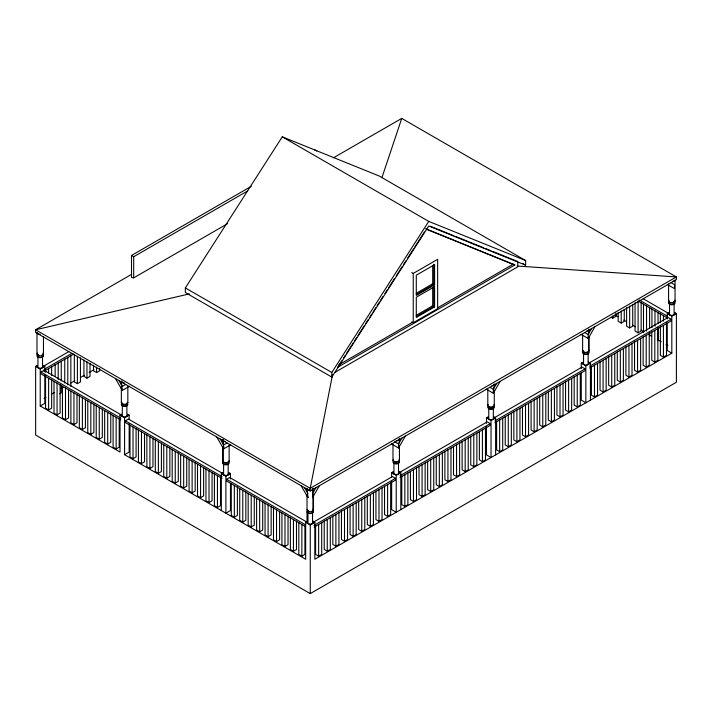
<?xml version="1.0" encoding="UTF-8"?>
<svg xmlns="http://www.w3.org/2000/svg" width="712" height="712" viewBox="0 0 712 712"><rect width="100%" height="100%" fill="white"/><g stroke="black" fill="none" stroke-linecap="round" stroke-linejoin="round"><path stroke-width="1.07" d="M313.494 488.352L312.541 497.599L319.412 485.709M494.279 390.034L493.327 393.229L486.18 389.099M121.467 382.353L122.304 390.407L129.451 386.278M230.75 444.769L223.604 448.889C224.761 445.828 221.69 443.024 223.087 440.123M301.105 485.709L307.967 497.599L307.13 489.544M332.495 374.921L310.209 488.325L310.254 490.995L676.4 279.602L676.356 276.932L401.746 118.388L333.51 157.779M313.378 495.445L312.541 497.599M399.352 445.81L398.515 447.973L391.36 443.843M588.984 336.322L588.148 338.485L580.992 334.355M382.068 177.226L401.746 118.388M312.541 493.638L315.977 487.693M401.942 438.058L398.515 444.003L398.515 447.973L405.377 436.073M496.762 383.314L493.327 389.259L493.327 393.229L500.189 381.338M591.574 328.579L588.148 334.524L588.148 338.485L595.01 326.594M185.351 287.915L282.272 136.829L379.193 175.998L525.652 260.556L525.652 265.184L428.731 226.016L331.81 377.093L185.351 292.543L185.351 287.915L331.81 372.474L331.81 377.093M331.81 372.474L428.731 221.388L525.652 260.556M341.769 360.788L337.586 367.321L514.821 264.989L425.705 228.712M343.567 357.985L345.365 355.19M346.566 353.321L353.152 343.05M354.345 341.182L356.739 337.452M357.94 335.583L364.526 325.322M365.728 323.453L368.122 319.715M369.314 317.846L371.708 314.117M372.91 312.248L375.9 307.584M377.102 305.715L379.496 301.986M380.697 300.117L383.092 296.379M384.889 293.584L387.284 289.846M388.476 287.977L394.466 278.65M396.264 275.847L402.253 266.51M403.446 264.642L405.84 260.912M407.638 258.109L413.627 248.782M414.829 246.913L424.405 231.978M227.626 223.639L133.696 277.867L131.506 277.377L131.506 255.466L251.318 186.295M131.506 255.466L133.696 256.729L247.749 190.878M131.702 274.298L35.6 329.781L35.645 332.451L310.254 490.995M674.878 312.63L676.4 313.511L676.4 382.219L310.254 593.612L35.645 435.068L35.645 366.36L37.175 365.478M42.907 366.573L68.788 351.63M35.645 366.36L40.228 369.003L44.803 366.36L44.803 371.806M44.037 369.448L71.841 353.392M120.773 419.92L40.984 373.853L40.984 372.091L44.037 370.329L120.942 414.731M44.037 371.21L73.763 354.051M44.055 398.498L45.977 397.394M51.727 394.074L54.602 392.41M61.321 388.538L63.234 387.426M70.906 383.003L74.742 380.787M80.492 377.467L84.328 375.251M89.125 372.483L93.913 369.715M59.728 393.861L61.259 392.98L61.259 385.325M74.333 354.567L74.333 381.899L77.386 383.661L80.438 381.899L80.438 357.851M83.918 359.969L83.918 376.363L86.971 378.125L90.024 376.363L90.024 363.245M93.512 365.363L93.512 370.827L96.565 372.59L99.618 370.827L99.618 368.647M40.228 369.003L40.228 406L44.803 403.357L44.803 375.064M45.568 375.553L45.568 408.198L48.612 409.961L51.664 408.198L51.664 379.772M54.005 381.365L54.005 413.076L57.058 414.838L60.111 413.076L60.111 384.649M125.73 384.462L122.304 386.447L118.868 380.502M62.451 386.242L62.451 417.953L65.495 419.706L68.548 417.953L68.548 389.517M70.889 391.111L70.889 422.821L73.941 424.583L76.994 422.821L76.994 394.395M79.335 395.988L79.335 427.698L82.378 429.461L85.431 427.698L85.431 399.272M40.228 406L120.016 452.067L120.016 415.069L121.538 414.188M87.772 400.865L87.772 432.567L90.825 434.329L93.877 432.567L93.877 404.14M120.016 415.069L124.591 417.713L129.166 415.069L129.166 419.421M222.073 478.402L125.356 422.554L125.356 420.792L128.4 419.039L222.251 473.222M96.218 405.733L96.218 437.444L99.262 439.206L102.314 437.444L102.314 409.017M104.655 410.61L104.655 442.321L107.708 444.083L110.761 442.321L110.761 413.886M411.705 272.554L413.236 273.435L437.64 259.346L437.64 308.67L413.236 322.758L411.705 321.877M113.101 415.479L113.101 447.189L116.145 448.952L119.198 447.189L119.198 418.763M124.591 417.713L124.591 454.71L129.166 452.067L129.166 423.774M416.208 293.3L432.682 283.785L432.682 265.665M416.44 294.492L433.83 284.444L433.83 264.188M129.985 425.233L129.985 456.935L133.028 458.697L136.081 456.935L136.081 428.508M434.596 284.889L416.289 295.453L416.289 275.197L434.596 264.633L434.596 284.889L432.3 283.563M138.422 430.101L138.422 461.812L141.474 463.574L144.527 461.812L144.527 433.385M146.868 434.979L146.868 466.689L149.912 468.452L152.964 466.689L152.964 438.254M416.208 315.318L432.682 305.804L432.682 287.684M416.44 316.511L433.83 306.472L433.83 286.268M434.596 306.908L416.289 317.481L416.289 297.216L434.596 286.651L434.596 306.908L432.3 305.59M338.921 364.784L412.471 322.322M437.836 307.682L513.299 264.108M155.305 439.847L155.305 471.558L158.358 473.32L161.41 471.558L161.41 443.131M334.667 372.527L517.74 266.831L517.74 261.544L493.051 251.567M227.03 442.944L223.604 444.929L220.168 438.984M163.751 444.724L163.751 476.435L166.795 478.197L169.848 476.435L169.848 448.008M172.188 449.601L172.188 481.303L175.241 483.065L178.294 481.303L178.294 452.877M180.634 454.47L180.634 486.18L183.678 487.942L186.731 486.18L186.731 457.754M221.316 510.548L221.316 473.56L222.838 472.679M189.072 459.347L189.072 491.058L192.124 492.82L195.177 491.058L195.177 462.622M221.316 473.56L225.891 476.194L230.465 473.56L230.465 478.998M305.484 526.551L226.656 481.045L226.656 479.283L229.7 477.521L307.566 522.474M197.518 464.224L197.518 495.926L200.561 497.688L203.614 495.926L203.614 467.499M205.955 469.092L205.955 500.803L209.008 502.565L212.06 500.803L212.06 472.376M214.401 473.969L214.401 505.68L217.445 507.433L220.498 505.68L220.498 477.245M231.284 483.715L231.284 515.426L234.328 517.188L237.381 515.426L237.381 486.999M239.722 488.592L239.722 520.294L242.774 522.056L245.827 520.294L245.827 491.867M248.168 493.461L248.168 525.171L251.211 526.933L254.264 525.171L254.264 496.745M611.261 317.303L612.783 318.184L615.836 316.422L615.836 313.138M256.605 498.338L256.605 530.048L259.658 531.811L262.71 530.048L262.71 501.613M618.176 312.55L618.176 321.299L621.22 323.061L624.273 321.299L624.273 309.266M265.051 503.206L265.051 534.917L268.095 536.679L271.147 534.917L271.147 506.49M626.613 307.584L626.613 326.167L629.666 327.929L632.719 326.167L632.719 304.3M124.591 454.71L305.679 559.258L305.679 522.261L307.201 521.38M391.644 476.987L391.644 472.634L393.175 471.753M486.465 423.328L486.465 417.891L487.987 417.01M581.277 368.585L581.277 363.147L582.808 362.266M667.251 318.958L667.251 313.511L668.773 312.63M273.488 508.083L273.488 539.794L276.541 541.556L279.594 539.794L279.594 511.367M635.059 302.618L635.059 331.044L638.103 332.807L641.156 331.044L641.156 302.618M312.933 522.483L392.41 476.595L395.463 478.357L395.463 480.119L314.072 527.111M399.868 472.287L487.222 421.851L490.274 423.613L490.274 425.375L400.037 477.476M494.68 417.552L582.042 367.107L585.095 368.869L585.095 370.632L494.858 422.732M589.491 362.808L668.007 317.481L671.06 319.243L671.06 321.005L589.669 367.988M305.679 522.261L310.254 524.904L314.829 522.261L314.829 559.258L671.825 353.152L671.825 316.155L667.251 313.511M391.644 472.634L396.219 475.278L400.803 472.634L400.803 509.623M486.465 417.891L491.04 420.534L495.614 417.891L495.614 454.888M581.277 363.147L585.851 365.79L590.435 363.147L590.435 400.144M671.825 316.155L676.4 313.511M314.072 525.349L395.463 478.357M400.037 475.714L490.274 423.613M494.858 420.97L585.095 368.869M589.669 366.235L671.06 319.243M281.934 512.96L281.934 544.662L284.978 546.424L288.031 544.662L288.031 516.236M290.371 517.829L290.371 549.539L293.424 551.302L296.477 549.539L296.477 521.113M298.817 522.706L298.817 554.417L301.861 556.179L304.914 554.417L304.914 525.981M315.594 525.981L315.594 554.417L318.647 556.179L321.699 554.417L321.699 522.706M324.218 521.006L324.218 549.442L327.262 551.195L330.315 549.442L330.315 517.731M332.833 516.031L332.833 544.457L335.886 546.22L338.939 544.457L338.939 512.756M341.457 511.056L341.457 539.482L344.501 541.245L347.554 539.482L347.554 507.772M350.073 506.081L350.073 534.507L353.125 536.269L356.178 534.507L356.178 502.797M358.697 501.106L358.697 529.532L361.74 531.294L364.793 529.532L364.793 497.822M367.312 496.122L367.312 524.557L370.365 526.319L373.417 524.557L373.417 492.846M375.936 491.147L375.936 519.582L378.98 521.344L382.033 519.582L382.033 487.871M384.551 486.171L384.551 514.598L387.604 516.36L390.657 514.598L390.657 482.896M401.791 476.221L401.791 504.648L404.843 506.41L407.896 504.648L407.896 472.937M410.415 471.246L410.415 499.673L413.458 501.435L416.511 499.673L416.511 467.962M419.03 466.271L419.03 494.698L422.082 496.46L425.135 494.698L425.135 462.987M427.654 461.287L427.654 489.723L430.698 491.485L433.75 489.723L433.75 458.012M436.269 456.312L436.269 484.738L439.322 486.501L442.375 484.738L442.375 453.037M444.893 451.337L444.893 479.763L447.937 481.526L450.99 479.763L450.99 448.053M453.508 446.362L453.508 474.788L456.561 476.551L459.614 474.788L459.614 443.078M462.132 441.387L462.132 469.813L465.176 471.575L468.229 469.813L468.229 438.103M470.748 436.412L470.748 464.838L473.8 466.6L476.853 464.838L476.853 433.127M479.372 431.428L479.372 459.863L482.416 461.625L485.468 459.863L485.468 428.152M496.611 421.477L496.611 449.904L499.655 451.666L502.708 449.904L502.708 418.202M505.226 416.502L505.226 444.929L508.279 446.691L511.332 444.929L511.332 413.218M513.85 411.527L513.85 439.954L516.894 441.716L519.947 439.954L519.947 408.243M522.466 406.552L522.466 434.979L525.518 436.741L528.571 434.979L528.571 403.268M531.09 401.568L531.09 430.003L534.134 431.766L537.186 430.003L537.186 398.293M539.705 396.593L539.705 425.028L542.758 426.782L545.81 425.028L545.81 393.318M548.329 391.618L548.329 420.044L551.373 421.807L554.426 420.044L554.426 388.343M556.944 386.643L556.944 415.069L559.997 416.832L563.05 415.069L563.05 383.359M565.568 381.668L565.568 410.094L568.612 411.856L571.665 410.094L571.665 378.383M574.183 376.692L574.183 405.119L577.236 406.881L580.289 405.119L580.289 373.408M591.423 366.733L591.423 395.169L594.476 396.931L597.528 395.169L597.528 363.458M600.047 361.758L600.047 390.185L603.091 391.947L606.143 390.185L606.143 358.483M608.662 356.783L608.662 385.21L611.715 386.972L614.768 385.21L614.768 353.499M617.286 351.808L617.286 380.235L620.33 381.997L623.383 380.235L623.383 348.524M625.901 346.833L625.901 375.26L628.954 377.022L632.007 375.26L632.007 343.549M634.526 341.858L634.526 370.285L637.569 372.047L640.622 370.285L640.622 338.574M643.141 336.874L643.141 365.309L646.193 367.072L649.246 365.309L649.246 333.599M651.765 331.899L651.765 360.334L654.809 362.088L657.861 360.334L657.861 328.624M660.38 326.924L660.38 355.35L663.433 357.113L666.485 355.35L666.485 322.705M189.339 293.896L35.6 329.781L310.209 488.325L676.356 276.932L517.312 266.03M430.315 226.211L453.971 235.779M456.027 236.607L483.795 247.829M485.851 248.657L490.995 250.74M426.203 229.175L514.821 264.989M671.087 282.673L674.513 284.658L674.513 288.618L667.366 284.488M643.185 298.737L669.138 313.725M639.171 299.948L667.046 316.039M638.21 301.158L667.046 317.801M615.079 315.105L617.963 316.769M623.73 320.106L626.622 321.771M632.389 325.099L635.273 326.763M641.049 330.101L643.933 331.765M648.739 334.542L651.622 336.206M657.399 339.535L661.243 341.76M666.049 344.537L667.972 345.649M522.777 263.52L525.652 265.184M671.825 353.152L667.251 350.509L667.251 323.31M314.579 149.769L316.769 151.033M282.272 136.829L428.731 221.388M584.712 332.54L588.148 334.524L589.091 331.329L588.655 329.709M588.148 361.829L590.435 363.147M489.892 387.284L493.327 389.259L494.279 386.073L493.843 384.453M494.092 417.01L495.614 417.891M394.608 441.752L398.515 444.003L399.352 441.849L399.023 439.197M399.272 471.753L400.803 472.634M43.272 365.478L44.803 366.36M127.644 414.188L129.166 415.069M228.944 472.679L230.465 473.56M312.541 520.944L314.829 522.261M40.984 372.091L120.773 418.158M125.356 420.792L222.073 476.639M226.656 479.283L305.484 524.788M304.531 487.693L307.967 493.638M216.733 436.999L223.604 448.889L222.767 446.736M115.433 378.517L122.304 390.407L121.467 388.254M307.967 497.599L307.023 494.413M313.058 488.832L313.494 490.452M675.056 280.679L675.056 301.185M674.113 301.621A3.24 1.869 0 0 1 674.113 304.264L674.113 314.837M669.538 301.621A3.24 1.869 0 0 0 669.538 304.264L669.538 314.837M668.586 283.919L668.586 301.185M663.433 315.719L663.433 321.183M663.433 325.402L663.433 357.113M660.38 313.956L660.38 322.705M658.039 312.363L658.039 323.293M658.039 327.671L658.039 340.79M654.987 310.841L654.987 326.149M654.809 330.386L654.809 362.088M651.943 309.079L651.943 327.671M649.602 307.486L649.602 328.268M649.602 332.637L649.602 335.922M646.549 305.973L646.549 331.116M646.193 335.361L646.193 367.072M643.497 304.211L643.497 332.637M638.103 301.096L638.103 332.807M637.569 340.336L637.569 372.047M629.666 306.062L629.666 327.929M628.954 345.311L628.954 377.022M621.22 311.028L621.22 323.061M620.33 350.286L620.33 381.997M612.783 315.995L612.783 318.184M611.715 355.261L611.715 386.972M603.091 360.245L603.091 391.947M594.476 365.22L594.476 396.931M589.091 331.392L589.091 329.238A3.24 1.869 0 0 1 586.697 331.044M589.091 336.794L589.091 350.82M588.548 332.477L588.548 329.238A2.697 1.558 0 0 1 588.459 329.638M588.548 336.794L588.548 350.82M588.148 353.9L588.148 364.473M585.851 365.79L585.851 402.787L581.277 400.144L581.277 372.937M583.564 353.9L583.564 364.473M582.621 334.631L582.621 350.82M577.236 375.171L577.236 406.881M568.612 380.146L568.612 411.856M559.997 385.121L559.997 416.832M551.373 390.105L551.373 421.807M542.758 395.08L542.758 426.782M534.134 400.055L534.134 431.766M525.518 405.03L525.518 436.741M516.894 410.005L516.894 441.716M508.279 414.98L508.279 446.691M499.655 419.955L499.655 451.666M494.279 386.135L494.279 383.982A3.24 1.869 0 0 1 491.876 385.779M494.279 390.452L494.279 405.555M493.327 408.643L493.327 419.208M491.04 420.534L491.04 457.522L486.465 454.888L486.465 426.595M488.752 408.643L488.752 419.208M487.8 389.375L487.8 405.555M482.416 429.915L482.416 461.625M473.8 434.89L473.8 466.6M465.176 439.865L465.176 471.575M456.561 444.84L456.561 476.551M447.937 449.815L447.937 481.526M439.322 454.799L439.322 486.501M430.698 459.774L430.698 491.485M422.082 464.749L422.082 496.46M413.458 469.724L413.458 501.435M413.236 273.435L413.236 322.758M404.843 474.699L404.843 506.41M399.459 440.879L399.459 438.717A3.24 1.869 0 0 1 396.219 440.586M399.459 445.196L399.459 460.299M398.515 463.378L398.515 473.952M396.219 475.278L396.219 512.266L391.644 509.623L391.644 481.339M393.932 463.378L393.932 473.952M392.988 444.119L392.988 460.299M387.604 484.658L387.604 516.36M378.98 489.633L378.98 521.344M370.365 494.609L370.365 526.319M361.74 499.584L361.74 531.294M353.125 504.559L353.125 536.269M344.501 509.534L344.501 541.245M335.886 514.509L335.886 546.22M327.262 519.493L327.262 551.195M318.647 524.468L318.647 556.179M313.494 494.831L313.494 509.934M312.951 488.352L312.951 491.592M312.951 494.831L312.951 509.934M312.541 513.014L312.541 523.587M310.254 524.904L310.254 593.612M307.967 513.014L307.967 523.587M307.023 488.352L307.023 490.515M307.023 494.831L307.023 509.934M307.023 511.697L307.023 522.261M301.861 524.468L301.861 556.179M293.424 519.591L293.424 551.302M284.978 514.723L284.978 546.424M276.541 509.845L276.541 541.556M268.095 504.968L268.095 536.679M259.658 500.1L259.658 531.811M251.211 495.223L251.211 526.933M242.774 490.346L242.774 522.056M234.328 485.477L234.328 517.188M230.465 483.35L230.465 510.548L225.891 513.192L225.891 476.194M229.13 445.036L229.13 461.225M228.178 464.304L228.178 474.877M223.604 464.304L223.604 474.877M223.194 439.642L223.194 442.882M223.194 447.198L223.194 461.225M222.651 441.805L222.651 439.642A3.24 1.869 0 0 0 225.054 441.449M222.651 447.198L222.651 461.225M217.445 475.732L217.445 507.433M209.008 470.854L209.008 502.565M200.561 465.977L200.561 497.688M192.124 461.109L192.124 492.82M183.678 456.232L183.678 487.942M175.241 451.363L175.241 483.065M166.795 446.486L166.795 478.197M158.358 441.609L158.358 473.32M149.912 436.741L149.912 468.452M141.474 431.864L141.474 463.574M133.696 256.729L133.696 277.867M133.028 426.995L133.028 458.697M127.831 386.554L127.831 402.743M126.878 403.179A3.24 1.869 0 0 1 126.878 405.822L126.878 416.395M122.304 403.179A3.24 1.869 0 0 0 122.304 405.822L122.304 416.395M121.352 384.4L121.352 381.16A3.24 1.869 0 0 0 124.591 383.029M121.352 386.554L121.352 402.743M116.145 417.241L116.145 448.952M107.708 412.373L107.708 444.083M99.262 407.495L99.262 439.206M96.565 367.125L96.565 372.59M90.825 402.618L90.825 434.329M86.971 361.723L86.971 378.125M82.378 397.75L82.378 429.461M77.386 356.329L77.386 383.661M73.941 392.873L73.941 424.583M70.844 355.733L70.844 386.349M67.791 357.495L67.791 384.827M65.495 388.004L65.495 419.706M64.748 359.008L64.748 383.065M61.259 361.269L61.259 380.947M58.206 363.031L58.206 379.434M57.058 383.127L57.058 414.838M55.153 364.544L55.153 376.577M51.664 366.805L51.664 375.553M48.612 368.567L48.612 372.937M48.612 378.25L48.612 409.961M45.568 370.08L45.568 372.269M43.459 336.767L43.459 354.033M42.515 354.469A3.24 1.869 0 0 1 42.515 357.113L42.515 367.686M37.932 354.469A3.24 1.869 0 0 0 37.932 357.113L37.932 367.686M36.988 332.451L36.988 354.033M313.058 521.326A3.24 1.869 0 0 1 310.681 524.112A3.24 1.869 0 0 1 307.13 521.78M127.715 414.589A3.24 1.869 0 0 1 124.591 416.938A3.24 1.869 0 0 1 121.467 414.589M43.032 365.425A3.24 1.869 0 0 1 40.228 368.229A3.24 1.869 0 0 1 37.424 365.425M674.629 312.577A3.24 1.869 0 0 1 671.825 315.38A3.24 1.869 0 0 1 669.022 312.577M42.515 357.113A3.24 1.869 0 0 1 37.932 357.113M42.56 355.012A2.697 1.558 0 0 1 40.228 357.353A2.697 1.558 0 0 1 37.887 355.012M42.925 354.033A2.697 1.558 0 0 1 41.572 355.377M38.875 355.377A2.697 1.558 0 0 1 37.531 354.033M43.032 353.099A3.24 1.869 0 0 1 40.228 355.902A3.24 1.869 0 0 1 37.424 353.099M40.228 334.32A3.24 1.869 0 0 1 37.095 332.931M312.595 510.709A2.697 1.558 0 0 1 311.607 511.278M309.56 511.438A2.697 1.558 0 0 1 307.655 510.335M312.862 511.287A2.697 1.558 0 0 1 309.907 513.236A2.697 1.558 0 0 1 307.922 510.913M308.91 489.705A2.697 1.558 0 0 1 308.349 489.456M313.058 510.762A3.24 1.869 0 0 1 312.114 513.227A3.24 1.869 0 0 1 307.78 512.898A3.24 1.869 0 0 1 307.967 510.371M313.058 509A3.24 1.869 0 0 1 310.681 511.786A3.24 1.869 0 0 1 307.13 509.445M313.378 488.832A3.24 1.869 0 0 1 311.874 489.972M309.417 490.159A3.24 1.869 0 0 1 307.13 488.832M674.424 301.585A2.697 1.558 0 0 1 672.52 302.689M671.122 302.689A2.697 1.558 0 0 1 669.912 302.288M669.485 301.959A2.697 1.558 0 0 1 669.218 301.585M673.73 301.844A2.697 1.558 0 0 1 673.89 303.944A2.697 1.558 0 0 1 670.277 304.22A2.697 1.558 0 0 1 669.485 302.164M674.113 304.264A3.24 1.869 0 0 1 669.538 304.264M674.629 300.25A3.24 1.869 0 0 1 671.825 303.054A3.24 1.869 0 0 1 669.022 300.25M674.949 280.083A3.24 1.869 0 0 1 672.662 281.409M127.288 402.743A2.697 1.558 0 0 1 127.199 403.143M126.923 403.517A2.697 1.558 0 0 1 126.496 403.838M125.935 404.087A2.697 1.558 0 0 1 123.238 404.087M122.686 403.838A2.697 1.558 0 0 1 122.25 403.517M121.983 403.143A2.697 1.558 0 0 1 121.894 402.743M127.199 404.096A2.697 1.558 0 0 1 124.591 406.062A2.697 1.558 0 0 1 121.983 404.096M126.878 405.822A3.24 1.869 0 0 1 122.304 405.822M127.715 402.253A3.24 1.869 0 0 1 124.591 404.612A3.24 1.869 0 0 1 121.467 402.253M121.983 381.561A2.697 1.558 0 0 1 121.894 381.16M399.023 471.7A3.24 1.869 0 0 1 396.219 474.503A3.24 1.869 0 0 1 393.425 471.7M398.56 461.082A2.697 1.558 0 0 1 397.572 461.652M396.922 461.803A2.697 1.558 0 0 1 395.525 461.803M394.875 461.652A2.697 1.558 0 0 1 393.887 461.082M398.56 461.287A2.697 1.558 0 0 1 396.219 463.619A2.697 1.558 0 0 1 393.887 461.287M399.023 461.127A3.24 1.869 0 0 1 396.219 463.93A3.24 1.869 0 0 1 393.425 461.127M399.023 459.365A3.24 1.869 0 0 1 396.219 462.168A3.24 1.869 0 0 1 393.425 459.365M493.843 416.956A3.24 1.869 0 0 1 491.04 419.76A3.24 1.869 0 0 1 488.236 416.956M493.372 406.338A2.697 1.558 0 0 1 492.944 406.659M492.384 406.908A2.697 1.558 0 0 1 488.708 406.338M492.944 406.223A2.697 1.558 0 0 1 493.104 408.323A2.697 1.558 0 0 1 489.491 408.599A2.697 1.558 0 0 1 488.708 406.543M493.843 406.383A3.24 1.869 0 0 1 491.04 409.186A3.24 1.869 0 0 1 488.236 406.383M493.843 404.621A3.24 1.869 0 0 1 491.04 407.424A3.24 1.869 0 0 1 488.236 404.621M588.655 362.212A3.24 1.869 0 0 1 586.279 364.998A3.24 1.869 0 0 1 582.727 362.666M588.459 350.411A2.697 1.558 0 0 1 587.765 351.915M587.204 352.164A2.697 1.558 0 0 1 584.508 352.164M583.947 351.915A2.697 1.558 0 0 1 583.155 350.82M588.459 352.173A2.697 1.558 0 0 1 585.504 354.122A2.697 1.558 0 0 1 583.52 351.799M588.655 351.648A3.24 1.869 0 0 1 587.712 354.113A3.24 1.869 0 0 1 583.377 353.775A3.24 1.869 0 0 1 583.564 351.256M588.655 349.886A3.24 1.869 0 0 1 586.279 352.671A3.24 1.869 0 0 1 582.727 350.331M229.015 473.071A3.24 1.869 0 0 1 225.464 475.411A3.24 1.869 0 0 1 223.087 472.626M228.499 461.625A2.697 1.558 0 0 1 228.223 461.999M227.796 462.328A2.697 1.558 0 0 1 223.283 461.625M228.223 462.204A2.697 1.558 0 0 1 226.238 464.527A2.697 1.558 0 0 1 223.283 462.586M228.178 461.661A3.24 1.869 0 0 1 228.365 464.188A3.24 1.869 0 0 1 224.031 464.518A3.24 1.869 0 0 1 223.087 462.052M229.015 460.744A3.24 1.869 0 0 1 225.464 463.076A3.24 1.869 0 0 1 223.087 460.29"/></g></svg>
